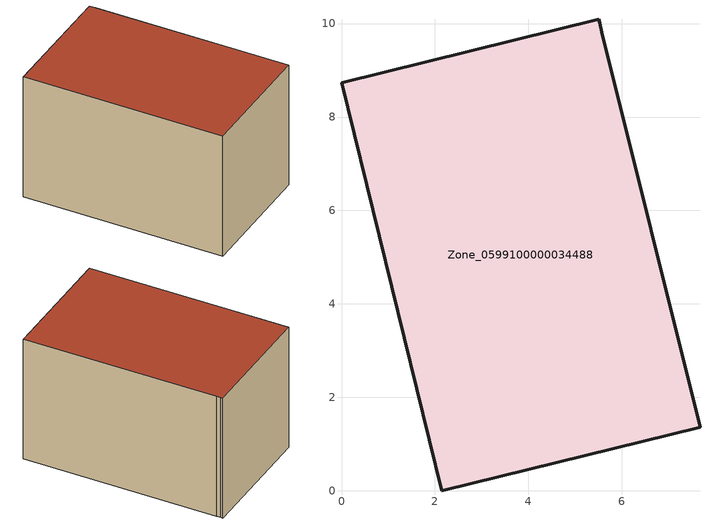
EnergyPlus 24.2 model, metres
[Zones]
Zone_0599100000034488
 floor ground (C_G): 5.57,9.81 7.67,1.37 2.15,0 0,8.73 5.5,10.1 5.52,10.02 z0
 wall outside (C_F): 2.15,0 7.67,1.37 5.57,9.81 5.52,10.02 5.5,10.1 0,8.73 2.15,0 z0:5.78
 roof outside (C_R): 7.67,1.37 5.57,9.81 5.52,10.02 5.5,10.1 0,8.73 2.15,0 z5.78
[BUILDING]
Pand.0599100000034488: North Axis=0; Terrain=City; Loads Convergence Tolerance Value=0.04; Temperature Convergence Tolerance Value=0.4; Solar Distribution=FullExterior; Maximum Number of Warmup Days=25; Minimum Number of Warmup Days=1
[Site:Location]
Rotterdam.The.Hague.AP_ZH_NLD Design_Conditions: Latitude=51.96; Longitude=4.45; Time Zone=1; Elevation=-4.5
[SITE:GROUNDTEMPERATURE:BUILDINGSURFACE]
18, 18, 18, 18, 18, 18, 18, 18, 18, 18, 18, 18
[MATERIAL] Thermal Absorptance=0.9; Solar Absorptance=0.7; Visible Absorptance=0.7
Name | Roughness | Thickness | Conductivity | Density | Specific Heat
G.TC.1975-1991 | MediumSmooth | 0.15 | 0.288461 | 540 | 1210
F.TC.1975-1991 | Rough | 0.3 | 0.230769 | 1920 | 840
R.TC.1975-1991 | MediumRough | 0.2 | 0.153846 | 1500 | 1000
[CONSTRUCTION]
C_G: G.TC.1975-1991
C_F: F.TC.1975-1991
C_R: R.TC.1975-1991
[ZONE]
Zone_0599100000034488: Type=1; Multiplier=1; Ceiling Height=Autocalculate; Volume=Autocalculate; Floor Area=autocalculate; Part of Total Floor Area=Yes
[ZONEINFILTRATION:DESIGNFLOWRATE]
Infil_Zone_0599100000034488: Zone or ZoneList or Space or SpaceList=Zone_0599100000034488; Schedule=AlwaysOn; Design Flow Rate Calculation Method=Flow/Area; Flow Rate per Floor Area=0.003; Constant Term Coefficient=1; Temperature Term Coefficient=0; Velocity Term Coefficient=0; Velocity Squared Term Coefficient=0
[HVACTEMPLATE:ZONE:IDEALLOADSAIRSYSTEM]
Zone_0599100000034488: Maximum Heating Supply Air Temperature=50; Minimum Cooling Supply Air Temperature=13; Maximum Heating Supply Air Humidity Ratio=0.0156; Minimum Cooling Supply Air Humidity Ratio=0.0077; Heating Limit=NoLimit; Cooling Limit=NoLimit; Dehumidification Control Type=ConstantSensibleHeatRatio; Cooling Sensible Heat Ratio=0.7; Dehumidification Setpoint=60; Humidification Control Type=None; Humidification Setpoint=30; Outdoor Air Method=None; Outdoor Air Flow Rate per Person=0.00944; Outdoor Air Flow Rate per Zone Floor Area=0; Outdoor Air Flow Rate per Zone=0; Demand Controlled Ventilation Type=None; Outdoor Air Economizer Type=NoEconomizer; Heat Recovery Type=None; Sensible Heat Recovery Effectiveness=0.7; Latent Heat Recovery Effectiveness=0.65
[ZONECONTROL:THERMOSTAT]
ThermostatControl_Zone_0599100000034488: Zone or ZoneList=Zone_0599100000034488; Control Type Schedule=DualSetpointControlType; Control 1=Thermostat_Zone_0599100000034488; Temperature Difference Between Cutout And Setpoint=0
[THERMOSTATSETPOINT:DUALSETPOINT]
Thermostat_Zone_0599100000034488: Heating Setpoint Temperature Schedule=HeatingSetpoint_Zone_0599100000034488; Cooling Setpoint Temperature Schedule=CoolingSetpoint_Zone_0599100000034488
[SCHEDULE:COMPACT]
HeatingSetpoint_Zone_0599100000034488: Through: 12/31, For: AllDays, Until: 24:00, 21
CoolingSetpoint_Zone_0599100000034488: Through: 12/31, For: AllDays, Until: 24:00, 24
DualSetpointControlType: Through: 12/31, For: AllDays, Until: 24:00, 4
AlwaysOn: Through: 12/31, For: AllDays, Until: 24:00, 1
